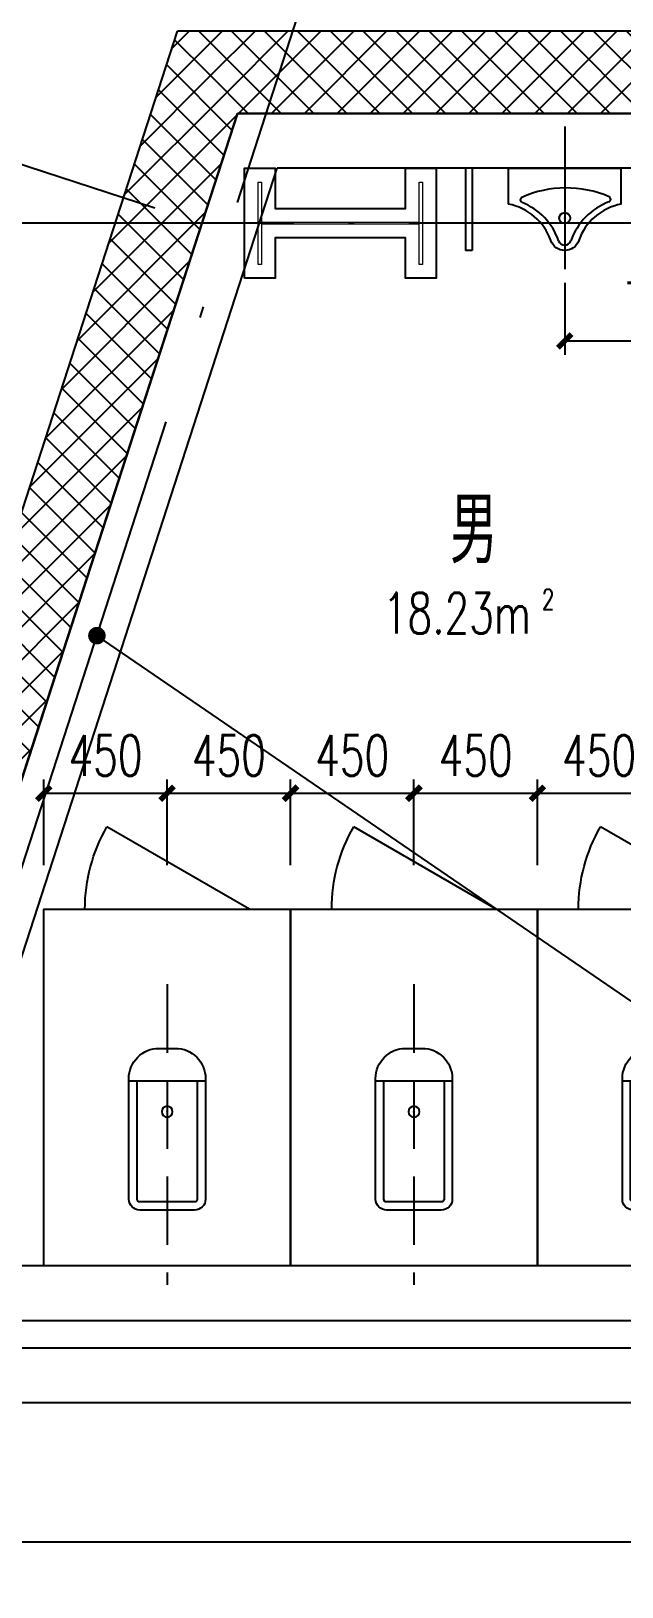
# Model space of a CAD drawing. Extents: x -222544 to -13848, y -31368 to 85559.
# Drawn here: x -32574 to -30419, y 32232 to 37903 of the extents above; entities that cross this region are included whole.
import ezdxf
from ezdxf.xclip import XClip

# ---------------------------------------------------------------- set-up
doc = ezdxf.new("R2010")
doc.units = 0
doc.header["$LTSCALE"] = 1000
doc.header["$MEASUREMENT"] = 0
doc.header["$XCLIPFRAME"] = 0
doc.linetypes.add('10平面$0$DASH', pattern=[0.35, 0.25, -0.1])
doc.linetypes.add('10平面$0$DOTE', pattern=[2.42, 2, -0.2, 0.02, -0.2])
doc.layers.get('Defpoints').update_dxf_attribs({"color": 210})
for name, color, linetype in [('10平面$0$A-AXIS-DOTE', 14, '10平面$0$DOTE'), ('10平面$0$A-AXIS-DP', 126, 'Continuous'), ('10平面$0$A-HATCH-2', 251, 'Continuous'), ('10平面$0$A-LIN-V', 9, 'Continuous'), ('10平面$0$A-WC', 223, 'Continuous'), ('10平面$0$A-WINDOW', 140, 'Continuous'), ('10平面$0$AS-WALL', 40, 'Continuous'), ('10平面$0$AS-结构边线层', 200, 'Continuous'), ('10平面$0$DIM_ELEV', 3, 'Continuous'), ('10平面$0$DIM_SYMB', 3, 'Continuous'), ('10平面$0$PUB_HATCH', 8, 'Continuous'), ('10平面$0$建-房间', 7, 'Continuous'), ('A-AXIS-DP', 126, 'Continuous'), ('A-WINDOW', 140, 'Continuous'), ('DIM_SYMB', 3, 'Continuous')]:
    doc.layers.add(name, color=color, linetype=linetype)
doc.layers.add('10平面$0$S-col', color=2, linetype='Continuous', lineweight=0)
doc.styles.add('10平面$0$_TCH_DIM_T3', font='SIMPLEX', dxfattribs={"width": 0.705882, "bigfont": 'GBCBIG'})
doc.styles.add('10平面$0$A-AREA', font='SIMPLEX', dxfattribs={"bigfont": 'GBCBIG'})
doc.styles.add('_TCH_DIM_T3', font='SIMPLEX', dxfattribs={"width": 0.705882, "bigfont": 'GBCBIG'})
doc.dimstyles.new('10平面$0$_TCH_ARCH&&80', dxfattribs={"dimtxt": 238, "dimasz": 80, "dimexe": 80, "dimexo": 80, "dimgap": 101, "dimtad": 1, "dimdec": 0, "dimzin": 0, "dimdsep": 46, "dimtxsty": '10平面$0$_TCH_DIM_T3', "dimblk": '10平面$0$_ArchTick', "dimcen": 0.09, "dimclrt": 7, "dimazin": 2, "dimtfac": 1, "dimtdec": 0, "dimtix": 1, "dimtmove": 2, "dimatfit": 3, "dimfxl": 0, "dimtolj": 1, "dimtzin": 0, "dimarcsym": 0})
doc.dimstyles.new('_TCH_ARCH&&50', dxfattribs={"dimtxt": 148.75, "dimasz": 50, "dimexe": 50, "dimexo": 50, "dimgap": 63.125, "dimtad": 1, "dimdec": 0, "dimzin": 0, "dimdsep": 46, "dimtxsty": '_TCH_DIM_T3', "dimblk": 'ARCHTICK', "dimcen": 0.09, "dimclrt": 7, "dimazin": 2, "dimtfac": 1, "dimtdec": 0, "dimtix": 1, "dimtmove": 2, "dimatfit": 3, "dimfxl": 0, "dimtolj": 1, "dimtzin": 0, "dimarcsym": 0})
pattern_1 = [(45, (60, 0), (-60.000061, 60.000061), []), (135, (60, 0), (-60.000061, -60.000061), [])]

# ---------------------------------------------------------------- blocks, each defined once
blk = doc.blocks.new('10平面$0$dote')
at = {"layer": '10平面$0$A-AXIS-DOTE'}
for p, q in [((76882.2, 10800), (46882.2, 40800)), ((91882.2, -264080), (91882.2, 36662.3)), ((76282.2, 27000), (-41310, 27000))]:
    blk.add_line(p, q, dxfattribs=at)
at = {"layer": '10平面$0$A-AXIS-DOTE', "ltscale": 2}
blk.add_lwpolyline([(-35305.3, -50417.4), (-8818.8, 31214.7)], dxfattribs=at)
blk = doc.blocks.new('10平面$0$厕卫')
at = {"layer": '10平面$0$A-AXIS-DOTE', "linetype": '10平面$0$DASH'}
blk.add_line((50, -823.1), (50, 271.9), dxfattribs=at)
at = {"layer": '10平面$0$A-WC'}
for p, q in [((-59.8, -40), (-59.8, -469.7)), ((149.8, -30), (-49.8, -30)), ((159.8, -469.7), (159.8, -40)), ((189.8, -469.7), (-89.8, -469.7)), ((350, -1097.2), (-169.6, -1397.2))]:
    blk.add_line(p, q, dxfattribs=at)
blk.add_lwpolyline([(-400, 202.8), (-400, -1097.2), (500, -1097.2), (500, 202.8)], close=True, dxfattribs=at)
blk.add_lwpolyline([(189.8, -40, 0.414214), (149.8, 0), (-49.8, 0, 0.414214), (-89.8, -40), (-89.8, -479.7, 0.414214), (20.2, -589.7), (79.8, -589.7, 0.414214), (189.8, -479.7)], format="xyb", close=True, dxfattribs=at)
blk.add_circle((50, -358.6), 20, dxfattribs=at)
for centre, radius, start, end in [((-49.8, -40), 10, 90, 180), ((149.8, -40), 10, 0, 90), ((350, -1097.2), 600, 180, 209.9999)]:
    blk.add_arc(centre, radius, start, end, dxfattribs=at)
for p in [(50, 0), (50, -358.6)]:
    blk.add_point(p, dxfattribs=at)
blk = doc.blocks.new('10平面$0$$lvtry$00000224')
at = {"color": 0}
for p, q in [((-362.5, 0), (-362.5, -300)), ((-337.5, 0), (-362.5, 0)), ((-337.5, 0), (-337.5, -300)), ((337.5, 0), (337.5, -300)), ((362.5, 0), (337.5, 0)), ((362.5, 0), (362.5, -300)), ((-337.5, -300), (-362.5, -300)), ((362.5, -300), (337.5, -300))]:
    blk.add_line(p, q, dxfattribs=at)
at = {"color": 0, "elevation": 0}
blk.add_lwpolyline([(-205, -130.7), (-205, 0), (205, 0), (205, -130.7, 0.268068), (50.8, -263.5, -0.317765), (0, -299.6, -0.317765), (-50.8, -263.5, 0.268068)], format="xyb", close=True, dxfattribs=at)
at = {"color": 0}
blk.add_circle((0, -181.6, 0), 20, dxfattribs=at)
for centre, radius, start, end in [((-152.2, -115, 0), 10, 114.1084, 248.1394), ((5.1, -466.4, 0), 395, 66.6675, 114.1084), ((157.6, -112.9, 0), 10, 290.4941, 66.6675), ((-242.8, -340.9, 0), 233.4, 19.2639, 68.1394), ((242.8, -340.9, 0), 233.4, 110.4941, 160.7361), ((0.2, -256, 0), 24, 199.2639, 269.4998), ((-0.2, -256, 0), 24, 270.5002, 340.7361)]:
    blk.add_arc(centre, radius, start, end, dxfattribs=at)
blk.add_point((0, -181.6, 0), dxfattribs=at)
at = {"layer": '10平面$0$A-AXIS-DOTE'}
blk.add_lwpolyline([(0, 152.7), (0, -367.3)], dxfattribs=at)
blk = doc.blocks.new('10平面$0$小便器')
at = {"layer": '10平面$0$A-WC', "xscale": -1, "rotation": 89.99999999999999}
blk.add_blockref('10平面$0$$lvtry$00000224', (2044606.1, 1695653.6), dxfattribs=at)
blk = doc.blocks.new('10平面$0$43243')
at = {"layer": '10平面$0$AS-结构边线层'}
for points in [[(-230898, 832220), (-254254.2, 760235.8)], [(-212464.2, 832220), (-213204.2, 832220), (-213204.2, 831970), (-215304.2, 831970), (-215304.2, 832220), (-222244.2, 832220), (-222244.2, 832390), (-226664.2, 832390), (-226664.2, 832220), (-230898, 832220)], [(-196514.2, 639550), (-175294.2, 639550), (-175294.2, 639720), (-173454.2, 639720), (-173454.2, 640170), (-171354.2, 640170), (-171354.2, 639720), (-169514.2, 639720), (-169514.2, 639550), (-155994.2, 639550), (-155994.2, 639720), (-146454.2, 639720), (-146454.2, 640170), (-144354.2, 640170), (-144354.2, 639720), (-128354.2, 639720), (-128354.2, 658060), (-128054.2, 658060), (-128054.2, 681330), (-128354.2, 681330), (-128354.2, 696460), (-128054.2, 696460), (-128054.2, 715680)]]:
    blk.add_lwpolyline(points, dxfattribs=at)
blk = doc.blocks.new('10平面$0$_FZH')
at = {"layer": '10平面$0$A-HATCH-2'}
blk.add_lwpolyline([(-0.4375, -0.25), (-0.4375, 0.25), (-0.2975, 0.25), (-0.2975, 0.0675), (0.2975, 0.0675), (0.2975, 0.25), (0.4375, 0.25), (0.4375, -0.25), (0.2975, -0.25), (0.2975, -0.0675), (-0.2975, -0.0675), (-0.2975, -0.25)], close=True, dxfattribs=at)
at = {"layer": '10平面$0$S-col'}
blk.add_lwpolyline([(-0.375, -0.1875), (-0.375, 0.1875), (-0.36, 0.1875), (-0.36, 0.005), (0.36, 0.005), (0.36, 0.1875), (0.375, 0.1875), (0.375, -0.1875), (0.36, -0.1875), (0.36, -0.005), (-0.36, -0.005), (-0.36, -0.1875)], close=True, dxfattribs=at)
blk = doc.blocks.new('10平面$0$w4234324')
at = {"xscale": 800.0000000000005, "yscale": 800.0000000000005, "zscale": 800.0000000000005}
blk.add_blockref('10平面$0$_FZH', (-230522.7, 831820), dxfattribs=at)
blk = doc.blocks.new('10平面$0$3132')
at = {"layer": '10平面$0$DIM_ELEV', "linetype": '10平面$0$DASH', "const_width": 30}
blk.add_lwpolyline([(-232270, 833040), (-226020, 833040, -0.414214), (-225520, 832540), (-225520, 827570, -0.414214), (-226020, 827070), (-232270, 827070, -0.414214), (-232770, 827570), (-232770, 832540, -0.414214)], format="xyb", close=True, dxfattribs=at)
blk = doc.blocks.new('10平面$0$34242343243')
at = {"layer": '10平面$0$A-LIN-V'}
for p, q in [((-128604.2, 643320), (-128604.2, 658220)), ((-128404.2, 643320), (-128404.2, 658220))]:
    blk.add_line(p, q, dxfattribs=at)
blk = doc.blocks.new('10平面$0$_ArchTick')
at = {"color": 0, "linetype": 'ByBlock', "const_width": 0.4}
blk.add_lwpolyline([(-0.5, -0.5), (0.5, 0.5)], dxfattribs=at)
blk = doc.blocks.new('*D685')
at = {"layer": '10平面$0$A-AXIS-DP', "color": 0, "lineweight": -2, "transparency": 16777216}
for p, q in [((-231199.2, 831874.9), (-232341, 832245.4)), ((-233042.6, 829823.7), (-232264.9, 832220.7)), ((-231977, 829477.9), (-233118.7, 829848.4))]:
    blk.add_line(p, q, dxfattribs=at)
at = {"layer": 'Defpoints', "color": 0, "transparency": 16777216}
for p in [(-232264.9, 832220.7), (-231123.1, 831850.2), (-231900.9, 829453.2)]:
    blk.add_point(p, dxfattribs=at)
at = {"layer": '10平面$0$A-AXIS-DP', "color": 0, "lineweight": -2, "transparency": 16777216, "xscale": 80, "yscale": 80, "zscale": 80}
for p, rotation in [((-232264.9, 832220.7), 72.02371341813634), ((-233042.6, 829823.7), 252.0237134181363)]:
    blk.add_blockref('10平面$0$_ArchTick', p, dxfattribs=dict(at, rotation=rotation))
at = {"layer": '10平面$0$A-AXIS-DP', "color": 7, "transparency": 16777216, "insert": (-232863, 831090.1), "char_height": 238, "attachment_point": 5, "rotation": 72.0237, "style": '10平面$0$_TCH_DIM_T3'}
blk.add_mtext('\\A1;2520', dxfattribs=at)
blk = doc.blocks.new('_ArchTick')
at = {"color": 0, "linetype": 'ByBlock', "const_width": 0.4}
blk.add_lwpolyline([(-0.5, -0.5), (0.5, 0.5)], dxfattribs=at)
blk = doc.blocks.new('*D466')
at = {"layer": 'A-AXIS-DP', "color": 0, "lineweight": -2, "transparency": 16777216}
for p, q in [((-32527.7, 34863.1), (-32527.7, 35175)), ((-32077.7, 34863.1), (-32077.7, 35175)), ((-32527.7, 35125), (-32077.7, 35125))]:
    blk.add_line(p, q, dxfattribs=at)
at = {"layer": 'Defpoints', "color": 0, "transparency": 16777216}
for p in [(-32077.7, 35125), (-32527.7, 34813.1), (-32077.7, 34813.1)]:
    blk.add_point(p, dxfattribs=at)
at = {"layer": 'A-AXIS-DP', "color": 0, "lineweight": -2, "transparency": 16777216, "xscale": 50, "yscale": 50, "zscale": 50, "rotation": 180}
blk.add_blockref('_ArchTick', (-32527.7, 35125), dxfattribs=at)
at = {"layer": 'A-AXIS-DP', "color": 0, "lineweight": -2, "transparency": 16777216, "xscale": 50, "yscale": 50, "zscale": 50}
blk.add_blockref('_ArchTick', (-32077.7, 35125), dxfattribs=at)
at = {"layer": 'A-AXIS-DP', "color": 7, "transparency": 16777216, "insert": (-32302.7, 35262.5), "char_height": 148.75, "attachment_point": 5, "style": '_TCH_DIM_T3'}
blk.add_mtext('\\A1;450', dxfattribs=at)
blk = doc.blocks.new('*D467')
at = {"layer": 'A-AXIS-DP', "color": 0, "lineweight": -2, "transparency": 16777216}
for p, q in [((-32077.7, 34863.1), (-32077.7, 35175)), ((-31627.7, 34863.1), (-31627.7, 35175)), ((-32077.7, 35125), (-31627.7, 35125))]:
    blk.add_line(p, q, dxfattribs=at)
at = {"layer": 'Defpoints', "color": 0, "transparency": 16777216}
for p in [(-31627.7, 35125), (-32077.7, 34813.1), (-31627.7, 34813.1)]:
    blk.add_point(p, dxfattribs=at)
at = {"layer": 'A-AXIS-DP', "color": 0, "lineweight": -2, "transparency": 16777216, "xscale": 50, "yscale": 50, "zscale": 50, "rotation": 180}
blk.add_blockref('_ArchTick', (-32077.7, 35125), dxfattribs=at)
at = {"layer": 'A-AXIS-DP', "color": 0, "lineweight": -2, "transparency": 16777216, "xscale": 50, "yscale": 50, "zscale": 50}
blk.add_blockref('_ArchTick', (-31627.7, 35125), dxfattribs=at)
at = {"layer": 'A-AXIS-DP', "color": 7, "transparency": 16777216, "insert": (-31852.7, 35262.5), "char_height": 148.75, "attachment_point": 5, "style": '_TCH_DIM_T3'}
blk.add_mtext('\\A1;450', dxfattribs=at)
blk = doc.blocks.new('*D468')
at = {"layer": 'A-AXIS-DP', "color": 0, "lineweight": -2, "transparency": 16777216}
for p, q in [((-31627.7, 34863.1), (-31627.7, 35175)), ((-31177.7, 34863.1), (-31177.7, 35175)), ((-31627.7, 35125), (-31177.7, 35125))]:
    blk.add_line(p, q, dxfattribs=at)
at = {"layer": 'Defpoints', "color": 0, "transparency": 16777216}
for p in [(-31177.7, 35125), (-31627.7, 34813.1), (-31177.7, 34813.1)]:
    blk.add_point(p, dxfattribs=at)
at = {"layer": 'A-AXIS-DP', "color": 0, "lineweight": -2, "transparency": 16777216, "xscale": 50, "yscale": 50, "zscale": 50, "rotation": 180}
blk.add_blockref('_ArchTick', (-31627.7, 35125), dxfattribs=at)
at = {"layer": 'A-AXIS-DP', "color": 0, "lineweight": -2, "transparency": 16777216, "xscale": 50, "yscale": 50, "zscale": 50}
blk.add_blockref('_ArchTick', (-31177.7, 35125), dxfattribs=at)
at = {"layer": 'A-AXIS-DP', "color": 7, "transparency": 16777216, "insert": (-31402.7, 35262.5), "char_height": 148.75, "attachment_point": 5, "style": '_TCH_DIM_T3'}
blk.add_mtext('\\A1;450', dxfattribs=at)
blk = doc.blocks.new('*D469')
at = {"layer": 'A-AXIS-DP', "color": 0, "lineweight": -2, "transparency": 16777216}
for p, q in [((-31177.7, 34863.1), (-31177.7, 35175)), ((-30727.7, 34863.1), (-30727.7, 35175)), ((-31177.7, 35125), (-30727.7, 35125))]:
    blk.add_line(p, q, dxfattribs=at)
at = {"layer": 'Defpoints', "color": 0, "transparency": 16777216}
for p in [(-30727.7, 35125), (-31177.7, 34813.1), (-30727.7, 34813.1)]:
    blk.add_point(p, dxfattribs=at)
at = {"layer": 'A-AXIS-DP', "color": 0, "lineweight": -2, "transparency": 16777216, "xscale": 50, "yscale": 50, "zscale": 50, "rotation": 180}
blk.add_blockref('_ArchTick', (-31177.7, 35125), dxfattribs=at)
at = {"layer": 'A-AXIS-DP', "color": 0, "lineweight": -2, "transparency": 16777216, "xscale": 50, "yscale": 50, "zscale": 50}
blk.add_blockref('_ArchTick', (-30727.7, 35125), dxfattribs=at)
at = {"layer": 'A-AXIS-DP', "color": 7, "transparency": 16777216, "insert": (-30952.7, 35262.5), "char_height": 148.75, "attachment_point": 5, "style": '_TCH_DIM_T3'}
blk.add_mtext('\\A1;450', dxfattribs=at)
blk = doc.blocks.new('*D470')
at = {"layer": 'A-AXIS-DP', "color": 0, "lineweight": -2, "transparency": 16777216}
for p, q in [((-30727.7, 34863.1), (-30727.7, 35175)), ((-30277.7, 34863.1), (-30277.7, 35175)), ((-30727.7, 35125), (-30277.7, 35125))]:
    blk.add_line(p, q, dxfattribs=at)
at = {"layer": 'Defpoints', "color": 0, "transparency": 16777216}
for p in [(-30277.7, 35125), (-30727.7, 34813.1), (-30277.7, 34813.1)]:
    blk.add_point(p, dxfattribs=at)
at = {"layer": 'A-AXIS-DP', "color": 0, "lineweight": -2, "transparency": 16777216, "xscale": 50, "yscale": 50, "zscale": 50, "rotation": 180}
blk.add_blockref('_ArchTick', (-30727.7, 35125), dxfattribs=at)
at = {"layer": 'A-AXIS-DP', "color": 0, "lineweight": -2, "transparency": 16777216, "xscale": 50, "yscale": 50, "zscale": 50}
blk.add_blockref('_ArchTick', (-30277.7, 35125), dxfattribs=at)
at = {"layer": 'A-AXIS-DP', "color": 7, "transparency": 16777216, "insert": (-30502.7, 35262.5), "char_height": 148.75, "attachment_point": 5, "style": '_TCH_DIM_T3'}
blk.add_mtext('\\A1;450', dxfattribs=at)
blk = doc.blocks.new('*D479')
at = {"layer": 'A-AXIS-DP', "color": 0, "lineweight": -2, "transparency": 16777216}
for p, q in [((-30627.7, 36985.4), (-30627.7, 36723.4)), ((-29927.7, 36985.4), (-29927.7, 36723.4)), ((-30627.7, 36773.4), (-29927.7, 36773.4))]:
    blk.add_line(p, q, dxfattribs=at)
at = {"layer": 'Defpoints', "color": 0, "transparency": 16777216}
for p in [(-30627.7, 37035.4), (-29927.7, 37035.4), (-29927.7, 36773.4)]:
    blk.add_point(p, dxfattribs=at)
at = {"layer": 'A-AXIS-DP', "color": 0, "lineweight": -2, "transparency": 16777216, "xscale": 50, "yscale": 50, "zscale": 50, "rotation": 180}
blk.add_blockref('_ArchTick', (-30627.7, 36773.4), dxfattribs=at)
at = {"layer": 'A-AXIS-DP', "color": 0, "lineweight": -2, "transparency": 16777216, "xscale": 50, "yscale": 50, "zscale": 50}
blk.add_blockref('_ArchTick', (-29927.7, 36773.4), dxfattribs=at)
at = {"layer": 'A-AXIS-DP', "color": 7, "transparency": 16777216, "insert": (-30277.7, 36910.9), "char_height": 148.75, "attachment_point": 5, "style": '_TCH_DIM_T3'}
blk.add_mtext('\\A1;700', dxfattribs=at)
blk = doc.blocks.new('10平面')
at = {"layer": '10平面$0$PUB_HATCH'}
h = blk.add_hatch(dxfattribs=at)
h.set_pattern_fill('多孔材料', color=256, scale=30, style=0)
h.set_pattern_definition(pattern_1)
h.paths.add_polyline_path([(-232690.9, 827666.3), (-232405.6, 827573.7), (-230898, 832220), (-231116.1, 832520)])
h = blk.add_hatch(dxfattribs=at)
h.set_pattern_fill('多孔材料', color=256, scale=30, style=0)
h.set_pattern_definition(pattern_1)
h.paths.add_polyline_path([(-230898, 832220), (-228254.2, 832220), (-228254.2, 832520), (-231116.1, 832520)])
h = blk.add_hatch(dxfattribs=at)
h.set_pattern_fill('多孔材料', color=256, scale=30, style=0)
h.set_pattern_definition(pattern_1)
h.paths.add_polyline_path([(-128354.2, 658220), (-128354.2, 639720), (-128204.2, 639620), (-128054.2, 639720), (-128054.2, 658220)])
at = {"layer": '10平面$0$A-AXIS-DOTE'}
blk.add_line((-158130, 825720), (-147454.2, 832220), dxfattribs=at)
at = {"layer": '10平面$0$AS-WALL'}
for p, q in [((-232690.9, 827666.3), (-231116.1, 832520)), ((-228254.2, 832520), (-231116.1, 832520)), ((-232405.6, 827573.7), (-230898, 832220)), ((-232325.7, 827820), (-230898, 832220)), ((-230898, 832220), (-228254.2, 832220)), ((-227054.2, 832220), (-230898, 832220)), ((-232050.5, 828020), (-230752.7, 832020)), ((-227054.2, 832020), (-230752.7, 832020)), ((-227054.2, 828020), (-232050.5, 828020)), ((-227054.2, 827820), (-232325.7, 827820)), ((-227054.2, 827720), (-232358.1, 827720)), ((-227054.2, 827520), (-232423, 827520)), ((-128354.2, 658220), (-128354.2, 639720)), ((-128054.2, 658220), (-128054.2, 639720))]:
    blk.add_line(p, q, dxfattribs=at)
at = {"layer": '10平面$0$DIM_SYMB'}
blk.add_line((-231410.5, 830316.6), (-225790, 826470), dxfattribs=at)
at = {"layer": '10平面$0$DIM_SYMB', "const_width": 32}
blk.add_lwpolyline([(-231423.7, 830325.7, 1), (-231397.3, 830307.6, 1)], format="xyb", close=True, dxfattribs=at)
at = {"xscale": -1}
for name, p, rotation in [('10平面$0$小便器', (1465949.4, 2876626.1), 89.99999999998394), ('10平面$0$厕卫', (-231204.2, 828222.8), 180), ('10平面$0$厕卫', (-230304.2, 828222.8), 180), ('10平面$0$厕卫', (-229404.2, 828222.8), 180)]:
    blk.add_blockref(name, p, dxfattribs=dict(at, rotation=rotation))
at = {"layer": '10平面$0$A-AXIS-DP'}
blk.add_blockref('10平面$0$3132', (0, 0), dxfattribs=at)
at = {"layer": '10平面$0$A-WINDOW'}
for name in ['10平面$0$43243', '10平面$0$w4234324']:
    blk.add_blockref(name, (0, 0), dxfattribs=at)
at = {"layer": '10平面$0$AS-WALL'}
blk.add_blockref('10平面$0$dote', (-220736.4, 804820), dxfattribs=at)
at = {"layer": '10平面$0$DIM_SYMB'}
blk.add_blockref('10平面$0$34242343243', (0, 0), dxfattribs=at)
at = {"layer": '10平面$0$建-房间', "style": '10平面$0$A-AREA'}
blk.add_text('男', height=241.1, dxfattribs=at).set_placement((-230122.5, 830580))
at = {"layer": '10平面$0$建-房间', "style": '10平面$0$A-AREA', "width": 0.705882}
for s, height, p in [('18.23m', 148.75, (-230367.5, 830324.1)), ('2', 74.4, (-229787.5, 830411.6))]:
    blk.add_text(s, height=height, dxfattribs=at).set_placement(p)
at = {"layer": '10平面$0$A-AXIS-DP'}
dim = blk.add_aligned_dim(p1=(-231900.9, 829453.2), p2=(-231123.1, 831850.2), distance=1200.3, dimstyle='10平面$0$_TCH_ARCH&&80', dxfattribs=at)
dim.commit()
dim.dimension.update_dxf_attribs({"geometry": '*D685', "text_midpoint": (-232863, 831090.1)})

msp = doc.modelspace()

# ---------------------------------------------------------------- block references
at = {"layer": 'A-WINDOW'}
ref = msp.add_blockref('10平面', (123458.1, -791602.5), dxfattribs=at)
XClip(ref).set_block_clipping_path([(-149069.4947712686, 822142.4845585017), (-143135.4832539898, 832892.364749553)])
ref = msp.add_blockref('10平面', (96415.9, -617629.4), dxfattribs=at)
XClip(ref).set_block_clipping_path([(-138597.9348454606, 638955.4337286151), (-127699.4397844896, 643918.9745761734)])
at = {"layer": 'DIM_SYMB'}
ref = msp.add_blockref('10平面', (199076.5, -794617.3), dxfattribs=at)
XClip(ref).set_block_clipping_path([(-232392.0561316109, 827085.1265105864), (-225852.3232791438, 833011.0461944257)])

# ---------------------------------------------------------------- next in the draw order: linework, layer by layer
msp.add_lwpolyline([(-33919.8, 38629.3), (-26775.8, 38629.3), (-26775.8, 32395.4), (-33919.8, 32395.4)], close=True, dxfattribs=at)

# ---------------------------------------------------------------- next in the draw order: dimensions: what is measured, and where the dimension line sits
at = {"layer": 'A-AXIS-DP'}
for p1, p2, distance, picture, middle in [((-30627.7, 37035.4), (-29927.7, 37035.4), -262, '*D479', (-30277.7, 36910.9)), ((-32527.7, 34813.1), (-32077.7, 34813.1), 311.9, '*D466', (-32302.7, 35262.5)), ((-32077.7, 34813.1), (-31627.7, 34813.1), 311.9, '*D467', (-31852.7, 35262.5)), ((-31627.7, 34813.1), (-31177.7, 34813.1), 311.9, '*D468', (-31402.7, 35262.5)), ((-31177.7, 34813.1), (-30727.7, 34813.1), 311.9, '*D469', (-30952.7, 35262.5)), ((-30727.7, 34813.1), (-30277.7, 34813.1), 311.9, '*D470', (-30502.7, 35262.5))]:
    dim = msp.add_aligned_dim(p1=p1, p2=p2, distance=distance, dimstyle='_TCH_ARCH&&50', dxfattribs=at)
    dim.commit()
    dim.dimension.update_dxf_attribs({"geometry": picture, "text_midpoint": middle})

doc.saveas('drawing.dxf')
